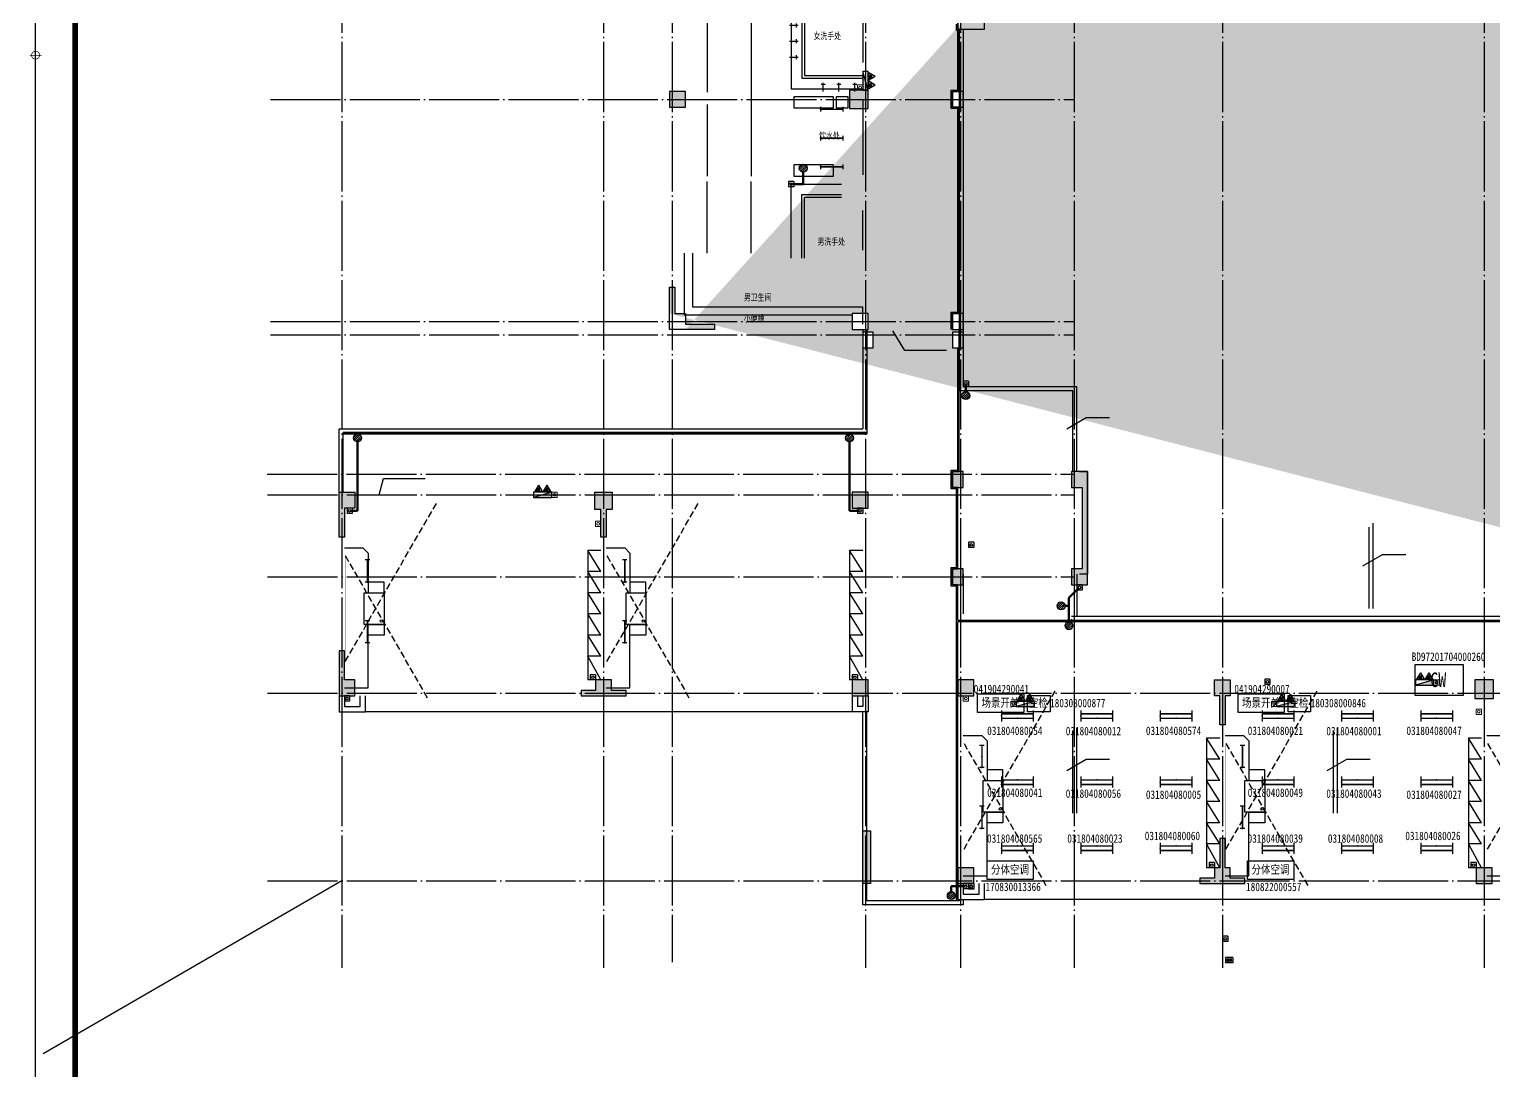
# Model space of a CAD drawing. Header units: millimetres. Extents: x 129492 to 2683129, y 513162 to 1188265.
# Drawn here: x 303272 to 358645, y 538083 to 577455 of the extents above; entities that cross this region are included whole.
import ezdxf

# ---------------------------------------------------------------- set-up
doc = ezdxf.new("R2010")
doc.units = ezdxf.units.MM
doc.header["$LTSCALE"] = 1000
for name, pattern in [('3#_t8$0$$0$CCDID0GLB00001', [30, 26.5, -1.5, 0.5, -1.5]), ('3#_t8$0$CONTINOUS', [0]), ('3#_t8$0$DASH', [0.35, 0.25, -0.1]), ('GRID$1$CCDID0GLB00001', [30, 26.5, -1.5, 0.5, -1.5])]:
    doc.linetypes.add(name, pattern=pattern)
for name, color, linetype in [('3#_t8$0$$0$A-ROOM-NAME', 252, 'Continuous'), ('3#_t8$0$$0$G-GRID', 1, '3#_t8$0$$0$CCDID0GLB00001'), ('3#_t8$0$A-DOOR', 252, 'Continuous'), ('3#_t8$0$A-ELEV-HEVY', 2, 'Continuous'), ('3#_t8$0$A-FURN', 9, 'Continuous'), ('3#_t8$0$A-HRAL', 104, 'Continuous'), ('3#_t8$0$A-MOAT', 252, 'Continuous'), ('3#_t8$0$A-OVER', 23, 'Continuous'), ('3#_t8$0$A-WALL', 4, 'Continuous'), ('3#_t8$0$G-0-XREF', 252, 'Continuous'), ('3#_t8$0$G-ANNO-NOTE', 252, 'Continuous'), ('3#_t8$0$G-ANNO-TEXT', 33, 'Continuous'), ('3#_t8$0$P-COND-SILO', 252, '3#_t8$0$CONTINOUS'), ('3#_t8$0$P-DRAI-MISC', 252, 'Continuous'), ('3#_t8$0$P-WAST-PIPE', 252, '3#_t8$0$CCDI_L_P_F'), ('3#_t8$0$家具', 9, 'Continuous'), ('3#楼柱网$0$G-0-XREF', 2, 'Continuous'), ('3#楼柱网$1$COLS', 6, 'Continuous'), ('3#楼柱网$1$COLS-HATH', 8, 'Continuous'), ('E-EQPM-LIGT', 150, 'Continuous'), ('E-WIRE', 32, 'Continuous'), ('EQUIP-照明', 3, 'Continuous'), ('G-0-XREF', 2, 'Continuous'), ('GRID$1$G-GRID', 252, 'GRID$1$CCDID0GLB00001'), ('卫生间$0$A-DOOR', 2, 'Continuous'), ('卫生间$0$A-FIXT', 252, 'Continuous'), ('卫生间$0$SPACE', 7, 'Continuous'), ('图框A1+0.00$0$G-BORD', 3, 'Continuous')]:
    doc.layers.add(name, color=color, linetype=linetype)
for name, color, linetype, lineweight in [('3#_t8$0$3#消火栓$0$P-HUDR-MISC', 252, 'Continuous', 25), ('3#_t8$0$3#消火栓$0$P-HUDR-SILO', 252, 'Continuous', 20), ('3#_t8$0$P-WAST', 252, '3#_t8$0$废水', 50)]:
    doc.layers.add(name, color=color, linetype=linetype, lineweight=lineweight)
doc.layers.get('0').off()
doc.layers.get('3#_t8$0$G-0-XREF').off()
doc.layers.get('E-WIRE').off()
doc.styles.add('3#_t8$0$$0$CCDI_T_G02', font='simplex.shx', dxfattribs={"width": 0.8, "bigfont": 'zjdz.shx'})
doc.styles.add('3#_t8$0$CCDI_T_G01', font='arial.ttf')
doc.styles.add('3#_t8$0$Standard', font='gbenor.shx', dxfattribs={"bigfont": 'gbcbig.shx'})
doc.styles.add('GW', font='', dxfattribs={"width": 0.8, "height": 550})
doc.styles.add('空检', font='', dxfattribs={"width": 0.8, "height": 320})
doc.styles.get('GW').set_extended_font_data('SimSun')
doc.styles.get('空检').set_extended_font_data('SimSun')
doc.linetypes.add('3#_t8$0$CCDI_L_P_F', pattern='A,50,["F",3#_t8$0$CCDI_T_G01,S=2,R=0,X=1.1,Y=-1],-4', length=54)
doc.linetypes.add('3#_t8$0$废水', pattern='A,50,["F",3#_t8$0$Standard,S=2,R=0,X=1.2,Y=-1],-4', length=54)

# ---------------------------------------------------------------- blocks, each defined once
blk = doc.blocks.new('图框A1+0.00$0$MidPoitent')
at = {"const_width": 0.18}
for points in [[(-1.5, 0), (1.5, 0)], [(0, -1.5), (0, 1.5)]]:
    blk.add_lwpolyline(points, dxfattribs=at)
blk.add_lwpolyline([(0, -1, 1), (0, 1, 1), (0, -1, 1)], format="xyb", dxfattribs=at)
blk = doc.blocks.new('图框A1+0.00')
at = {"layer": '图框A1+0.00$0$G-BORD'}
blk.add_lwpolyline([(0, 594), (841, 594), (841, 0), (0, 0)], close=True, dxfattribs=at)
at = {"layer": '图框A1+0.00$0$G-BORD', "const_width": 1.4}
blk.add_lwpolyline([(33, 584), (831, 584), (831, 10), (33, 10)], close=True, dxfattribs=at)
at = {"layer": '图框A1+0.00$0$G-BORD'}
blk.add_blockref('图框A1+0.00$0$MidPoitent', (420.5, 0), dxfattribs=at)
blk = doc.blocks.new('$EQUIP$00001159')
for p, q in [((-1.2, 0.25), (-1.2, -0.25)), ((-1.2, 0), (1.2, 0)), ((1.2, 0.25), (1.2, -0.25))]:
    blk.add_line(p, q)
at = {"const_width": 0.14}
blk.add_lwpolyline([(-1.2, 0), (1.2, 0)], dxfattribs=at)
at = {"layer": 'EQUIP-照明'}
for p in [(-1.2, 0), (0, 0), (1.2, 0)]:
    blk.add_point(p, dxfattribs=at)
at = {"layer": 'EQUIP-照明', "flags": 9}
blk.add_attdef('A', (0, 0), '', height=0.00002, dxfattribs=at)
blk = doc.blocks.new('3#_t8$0$232Y24Y')
at = {"layer": '3#_t8$0$A-FURN'}
for p, q in [((-2060, 80), (-1560, -820)), ((-2060, 80), (-1560, 80)), ((-1560, -4820), (-1560, 80)), ((-2060, -820), (-1560, -820)), ((-2060, -820), (-1560, -1620)), ((-2060, -1620), (-1560, -1620)), ((-2060, -1620), (-1560, -2420)), ((-2060, -2420), (-1560, -3220)), ((-2060, -2420), (-1560, -2420)), ((-2060, -3220), (-1560, -3220)), ((-2060, -3220), (-1560, -4020)), ((-2060, -4020), (-1560, -4020)), ((-2060, -4020), (-1560, -4820)), ((-2060, -4820), (-1560, -4820))]:
    blk.add_line(p, q, dxfattribs=at)
at = {"layer": '3#_t8$0$家具', "linetype": '3#_t8$0$DASH'}
for p, q in [((7610, -4620), (4463, 830)), ((7610, -620), (4117, -6670))]:
    blk.add_line(p, q, dxfattribs=at)
at = {"layer": '3#_t8$0$家具'}
for points in [[(7640, 380), (6940, 380), (6740, 380), (6740, -2020)], [(7640, -4920), (6940, -4920), (6740, -4720), (6740, -3220)]]:
    blk.add_lwpolyline(points, dxfattribs=at)
at = {"layer": '3#_t8$0$家具', "const_width": 10}
blk.add_lwpolyline([(7610, -620), (7610, -4620)], dxfattribs=at)
at = {"layer": '3#_t8$0$家具'}
for points in [[(6140, -1620), (6740, -1620), (6740, -2020), (6140, -2020)], [(6140, -3220), (6140, -2020), (6890, -2020), (6890, -3220)], [(6140, -3620), (6740, -3620), (6740, -3220), (6140, -3220)]]:
    blk.add_lwpolyline(points, close=True, dxfattribs=at)
blk.add_circle((6236, -2146), 46.6, dxfattribs=at)
blk = doc.blocks.new('卫生间$0$$lvtry$00000000')
for p, q in [((0, 0), (0, -329.6)), ((75.7, -264.7), (-73.5, -264.7))]:
    blk.add_line(p, q)
blk.add_circle((0, -264.7), 16.2)
blk = doc.blocks.new('卫生间')
blk.add_line((4817, 2480), (5417, 2480))
at = {"layer": '卫生间$0$A-DOOR'}
for p, q in [((42717, 44830), (44667, 44830)), ((44667, 44830), (45917, 44830))]:
    blk.add_line(p, q, dxfattribs=at)
at = {"layer": '卫生间$0$A-FIXT'}
for p, q in [((43005, 53030), (43005, 49405)), ((45630, 51205), (45630, 53030)), ((892, 13668), (7217, 13668)), ((1730, 12380), (1730, 8755)), ((3405, 11893), (3405, 5580)), ((4917, 12180), (4917, 8880)), ((5317, 12180), (5317, 9280)), ((5417, 12180), (5417, 9380)), ((7617, 11380), (7617, 9880)), ((4917, 8880, 0), (7617, 8880, 0)), ((5317, 9280, 0), (7617, 9280, 0)), ((5417, 9380, 0), (7617, 9380, 0)), ((7617, 8480), (7617, 5630)), ((1730, 8293), (1730, 5580)), ((1730, 2668), (1730, 5380)), ((3405, 2668), (3405, 5380)), ((4917, 2480), (4917, 5280)), ((4917, 5280), (6817, 5280)), ((5317, 2480), (5317, 4880)), ((5317, 4880), (6817, 4880)), ((5417, 2480), (5417, 4780)), ((5417, 4780), (6817, 4780)), ((7617, 2780), (7617, 4280)), ((877, 340), (877, 2668))]:
    blk.add_line(p, q, dxfattribs=at)
for points in [[(44217, 46730), (44217, 48830), (43617, 48830), (43617, 46730)], [(44417, 46730), (44417, 48830), (45017, 48830), (45017, 46730)]]:
    blk.add_lwpolyline(points, close=True, dxfattribs=at)
for points in [[(1177, 2668), (1177, 640), (7612, 640), (7612, -20)], [(877, 340), (7217, 340), (7217, -20)]]:
    blk.add_lwpolyline(points, dxfattribs=at)
at = {"layer": '卫生间$0$SPACE', "ltscale": 5}
for points in [[(5017, 8160), (6517, 8160), (6517, 8580), (5017, 8580)], [(6617, 8160), (7067, 8160), (7067, 8580), (6617, 8580)], [(5017, 5580), (6517, 5580), (6517, 6000), (5017, 6000)]]:
    blk.add_lwpolyline(points, close=True, dxfattribs=at)
at = {"layer": '卫生间$0$A-FIXT', "xscale": -1}
for p, rotation in [((4847, 11880, 0), 90.00000027649769), ((4847, 11280, 0), 90.00000027649769), ((4847, 10680, 0), 90.00000027649769), ((4847, 10080, 0), 90.00000027649769), ((6117, 8780), 180), ((6717, 8780), 180), ((7317, 8780), 180)]:
    blk.add_blockref('卫生间$0$$lvtry$00000000', p, dxfattribs=dict(at, rotation=rotation))
blk = doc.blocks.new('GRID')
at = {"layer": 'GRID$1$G-GRID', "ltscale": 0.1}
for p, q in [((0, 76720), (0, -3284)), ((9900, 76720), (9900, -3284)), ((19800, 76720), (19800, -3284)), ((23400, 76720), (23400, -3284)), ((27700, 76720), (27700, -3284)), ((33300, 76720), (33300, -3284)), ((43200, 76720), (43200, -3284)), ((-2824, 15380), (27686, 15380)), ((-2810, 14600), (27700, 14600)), ((-2810, 11500), (27700, 11500)), ((-2810, 7100), (66783, 7100)), ((-2810, 0), (66783, 0))]:
    blk.add_line(p, q, dxfattribs=at)
for points in [[(12500, 76720), (12500, -3068)], [(-2693, 29550), (27700, 29550)], [(-2693, 21150), (27700, 21150)], [(-2693, 20650), (27700, 20650)]]:
    blk.add_lwpolyline(points, dxfattribs=at)
blk = doc.blocks.new('3#楼柱网')
at = {"layer": '3#楼柱网$1$COLS-HATH'}
h = blk.add_hatch(color=256, dxfattribs=at)
h.paths.add_polyline_path([(-28327982, 42527826), (-28328207, 42527826), (-28328207, 42528476), (-28327557, 42528476), (-28327557, 42527826), (-28327782, 42527826), (-28327782, 42526776), (-28327982, 42526776)])
h.paths.add_polyline_path([(-28294907, 42579476), (-28294157, 42579476), (-28294157, 42580226), (-28294907, 42580226)], flags=16)
h.paths.add_polyline_path([(-28314482, 42588076), (-28313282, 42588076), (-28313282, 42587876), (-28313882, 42587876), (-28313882, 42587476), (-28314282, 42587476), (-28314282, 42586826), (-28314482, 42586826)], flags=17)
h.paths.add_polyline_path([(-28275082, 42556376), (-28274682, 42556376), (-28274682, 42556776), (-28275082, 42556776)], flags=17)
h.paths.add_polyline_path([(-28275082, 42523476), (-28274682, 42523476), (-28274682, 42523876), (-28275082, 42523876)], flags=17)
h.paths.add_polyline_path([(-28314682, 42543026), (-28314282, 42543026), (-28314282, 42543626), (-28314682, 42543626)], flags=17)
h.paths.add_polyline_path([(-28318582, 42542976), (-28317882, 42542976), (-28317882, 42543676), (-28318582, 42543676)], flags=17)
h.paths.add_polyline_path([(-28325382, 42543026), (-28324782, 42543026), (-28324782, 42543626), (-28325382, 42543626)], flags=17)
h.paths.add_polyline_path([(-28325382, 42534626), (-28325382, 42536226), (-28325182, 42536226), (-28325182, 42535226), (-28324782, 42535226), (-28324782, 42534826), (-28323682, 42534826), (-28323682, 42534626)], flags=17)
h.paths.add_polyline_path([(-28318082, 42533926), (-28317682, 42533926), (-28317682, 42534526), (-28318082, 42534526)], flags=17)
h.paths.add_polyline_path([(-28314682, 42533926), (-28314282, 42533926), (-28314282, 42534526), (-28314682, 42534526)], flags=17)
h.paths.add_polyline_path([(-28314682, 42534626), (-28314282, 42534626), (-28314282, 42535226), (-28314682, 42535226)], flags=17)
h.paths.add_polyline_path([(-28318482, 42534626), (-28317882, 42534626), (-28317882, 42535226), (-28318482, 42535226)], flags=17)
h.paths.add_polyline_path([(-28328732, 42520776), (-28327032, 42520776), (-28327032, 42520976), (-28327582, 42520976), (-28327582, 42521376), (-28327782, 42521376), (-28327982, 42521376), (-28327982, 42521376), (-28328182, 42521376), (-28328182, 42520976), (-28328732, 42520976)])
h.paths.add_polyline_path([(-28314682, 42524976), (-28314282, 42524976), (-28314282, 42525576), (-28314682, 42525576)], flags=17)
h.paths.add_polyline_path([(-28285532, 42513676), (-28283832, 42513676), (-28283832, 42513876), (-28284382, 42513876), (-28284382, 42514276), (-28284582, 42514276), (-28284582, 42515376), (-28284782, 42515376), (-28284782, 42514276), (-28284982, 42514276), (-28284982, 42513876), (-28285532, 42513876)], flags=17)
h.paths.add_polyline_path([(-28305332, 42513676), (-28303632, 42513676), (-28303632, 42513876), (-28304182, 42513876), (-28304182, 42514276), (-28304382, 42514276), (-28304382, 42515376), (-28304582, 42515376), (-28304582, 42514276), (-28304782, 42514276), (-28304782, 42513876), (-28305332, 42513876)], flags=17)
h.paths.add_polyline_path([(-28309782, 42528656), (-28309782, 42525576), (-28310182, 42525576), (-28310182, 42524976), (-28309582, 42524976), (-28309582, 42529256), (-28310182, 42529256), (-28310182, 42528656)], flags=17)
h.paths.add_polyline_path([(-28281262, 42528576), (-28281262, 42528576), (-28281262, 42528576), (-28281262, 42527976), (-28280662, 42527976), (-28280662, 42528376), (-28277182, 42528376), (-28277182, 42527976), (-28276582, 42527976), (-28276582, 42528576)], flags=17)
h.paths.add_polyline_path([(-28314682, 42528656), (-28314282, 42528656), (-28314282, 42529256), (-28314682, 42529256)], flags=17)
h.paths.add_polyline_path([(-28318482, 42527876), (-28317882, 42527876), (-28317882, 42528476), (-28318482, 42528476)], flags=17)
h.paths.add_polyline_path([(-28274682, 42521376), (-28275282, 42521376), (-28275282, 42520776), (-28274882, 42520776), (-28274882, 42519676), (-28274682, 42519676), (-28274682, 42520776)], flags=17)
h.paths.add_polyline_path([(-28337882, 42528476), (-28337282, 42528476), (-28337282, 42527876), (-28337682, 42527876), (-28337682, 42526776), (-28337882, 42526776), (-28337882, 42527876)])
h.paths.add_polyline_path([(-28337882, 42520776), (-28337282, 42520776), (-28337282, 42521376), (-28337682, 42521376), (-28337682, 42522476), (-28337882, 42522476), (-28337882, 42521376)])
h.paths.add_polyline_path([(-28318082, 42513676), (-28318082, 42515676), (-28317782, 42515676), (-28317782, 42513676)])
h.paths.add_polyline_path([(-28304782, 42521376), (-28304182, 42521376), (-28304182, 42520776), (-28304382, 42520776), (-28304382, 42519676), (-28304582, 42519676), (-28304582, 42520776), (-28304782, 42520776)], flags=17)
h.paths.add_polyline_path([(-28284982, 42521376), (-28284382, 42521376), (-28284382, 42520776), (-28284582, 42520776), (-28284582, 42519676), (-28284782, 42519676), (-28284782, 42520776), (-28284982, 42520776)], flags=17)
h.paths.add_polyline_path([(-28294932, 42520676), (-28294232, 42520676), (-28294232, 42521376), (-28294932, 42521376)], flags=17)
h.paths.add_polyline_path([(-28314482, 42520776), (-28313882, 42520776), (-28313882, 42521376), (-28314482, 42521376)], flags=17)
h.paths.add_polyline_path([(-28318482, 42520776), (-28317882, 42520776), (-28317882, 42521376), (-28318482, 42521376)], flags=17)
h.paths.add_polyline_path([(-28294882, 42513676), (-28294282, 42513676), (-28294282, 42514276), (-28294882, 42514276)], flags=17)
h.paths.add_polyline_path([(-28314482, 42513676), (-28313882, 42513676), (-28313882, 42514276), (-28314482, 42514276)])
h.paths.add_polyline_path([(-28328732, 42563776), (-28327032, 42563776), (-28327032, 42563576), (-28327582, 42563576), (-28327582, 42563176), (-28327782, 42563176), (-28327982, 42563176), (-28327982, 42563176), (-28328182, 42563176), (-28328182, 42563576), (-28328732, 42563576)])
h.paths.add_polyline_path([(-28278482, 42579476), (-28277982, 42579476), (-28277982, 42579976), (-28278482, 42579976), (-28278482, 42579676), (-28279682, 42579676), (-28279682, 42579476)], flags=17)
h.paths.add_polyline_path([(-28325382, 42549926), (-28325382, 42548326), (-28325182, 42548326), (-28325182, 42549326), (-28324782, 42549326), (-28324782, 42549726), (-28323682, 42549726), (-28323682, 42549926)], flags=17)
h.paths.add_polyline_path([(-28285532, 42546576), (-28283832, 42546576), (-28283832, 42546776), (-28284382, 42546776), (-28284382, 42547176), (-28284582, 42547176), (-28284582, 42548276), (-28284782, 42548276), (-28284782, 42547176), (-28284982, 42547176), (-28284982, 42546776), (-28285532, 42546776)], flags=17)
h.paths.add_polyline_path([(-28309782, 42561476), (-28309782, 42558796), (-28310182, 42558796), (-28310182, 42558196), (-28309582, 42558196), (-28309582, 42562076), (-28310182, 42562076), (-28310182, 42561476)], flags=17)
h.paths.add_polyline_path([(-28281262, 42561476), (-28281262, 42561476), (-28281262, 42561476), (-28281262, 42560876), (-28280662, 42560876), (-28280662, 42561276), (-28277182, 42561276), (-28277182, 42560876), (-28276582, 42560876), (-28276582, 42561476)], flags=17)
h.paths.add_polyline_path([(-28318082, 42563876), (-28317682, 42563876), (-28317682, 42564476), (-28318082, 42564476)], flags=17)
h.paths.add_polyline_path([(-28314682, 42563876), (-28314282, 42563876), (-28314282, 42564476), (-28314682, 42564476)], flags=17)
h.paths.add_polyline_path([(-28322370, 42584799), (-28322052, 42585042), (-28321688, 42584565), (-28322005, 42584322)], flags=17)
h.paths.add_polyline_path([(-28274682, 42554276), (-28275282, 42554276), (-28275282, 42553676), (-28274882, 42553676), (-28274882, 42552576), (-28274682, 42552576), (-28274682, 42553676)], flags=17)
h.paths.add_polyline_path([(-28304782, 42554276), (-28304182, 42554276), (-28304182, 42553676), (-28304382, 42553676), (-28304382, 42552576), (-28304582, 42552576), (-28304582, 42553676), (-28304782, 42553676)], flags=17)
h.paths.add_polyline_path([(-28284982, 42554276), (-28284382, 42554276), (-28284382, 42553676), (-28284582, 42553676), (-28284582, 42552576), (-28284782, 42552576), (-28284782, 42553676), (-28284982, 42553676)], flags=17)
h.paths.add_polyline_path([(-28294932, 42553576), (-28294232, 42553576), (-28294232, 42554276), (-28294932, 42554276)], flags=17)
h.paths.add_polyline_path([(-28314482, 42553676), (-28313882, 42553676), (-28313882, 42554276), (-28314482, 42554276)], flags=17)
h.paths.add_polyline_path([(-28337882, 42556076), (-28337282, 42556076), (-28337282, 42556676), (-28337682, 42556676), (-28337682, 42557776), (-28337882, 42557776), (-28337882, 42556676)])
h.paths.add_polyline_path([(-28327982, 42556726), (-28328207, 42556726), (-28328207, 42556076), (-28327557, 42556076), (-28327557, 42556726), (-28327782, 42556726), (-28327782, 42557776), (-28327982, 42557776)])
h.paths.add_polyline_path([(-28318482, 42556076), (-28317882, 42556076), (-28317882, 42556676), (-28318482, 42556676)], flags=17)
h.paths.add_polyline_path([(-28318482, 42549326), (-28317882, 42549326), (-28317882, 42549926), (-28318482, 42549926)], flags=17)
h.paths.add_polyline_path([(-28274682, 42546576), (-28275282, 42546576), (-28275282, 42547176), (-28274882, 42547176), (-28274882, 42548276), (-28274682, 42548276), (-28274682, 42547176)], flags=17)
h.paths.add_polyline_path([(-28305332, 42546576), (-28303632, 42546576), (-28303632, 42546776), (-28304182, 42546776), (-28304182, 42547176), (-28304382, 42547176), (-28304382, 42548276), (-28304582, 42548276), (-28304582, 42547176), (-28304782, 42547176), (-28304782, 42546776), (-28305332, 42546776)], flags=16)
h.paths.add_polyline_path([(-28294882, 42546576), (-28294282, 42546576), (-28294282, 42547176), (-28294882, 42547176)], flags=17)
h.paths.add_polyline_path([(-28314482, 42546576), (-28313882, 42546576), (-28313882, 42547176), (-28314482, 42547176)], flags=17)
h.paths.add_polyline_path([(-28314682, 42571326), (-28314282, 42571326), (-28314282, 42571926), (-28314682, 42571926)], flags=17)
h.paths.add_polyline_path([(-28314682, 42561476), (-28314282, 42561476), (-28314282, 42562076), (-28314682, 42562076)], flags=17)
h.paths.add_polyline_path([(-28304782, 42579476), (-28304182, 42579476), (-28304182, 42580076), (-28304382, 42580076), (-28304382, 42581176), (-28304582, 42581176), (-28304582, 42580076), (-28304782, 42580076)], flags=17)
h.paths.add_polyline_path([(-28284382, 42579676), (-28284382, 42580076), (-28284582, 42580076), (-28284582, 42581176), (-28284782, 42581176), (-28284782, 42580076), (-28284982, 42580076), (-28284982, 42579476), (-28283982, 42579476), (-28283982, 42579676)], flags=17)
h.paths.add_polyline_path([(-28314482, 42579476), (-28313882, 42579476), (-28313882, 42580076), (-28314482, 42580076)], flags=17)
h.paths.add_polyline_path([(-28318082, 42571326), (-28317682, 42571326), (-28317682, 42571926), (-28318082, 42571926)], flags=17)
h.paths.add_polyline_path([(-28337882, 42563776), (-28337282, 42563776), (-28337282, 42563176), (-28337682, 42563176), (-28337682, 42562076), (-28337882, 42562076), (-28337882, 42563176)])
h.paths.add_polyline_path([(-28318482, 42563176), (-28317882, 42563176), (-28317882, 42563776), (-28318482, 42563776)], flags=17)
h.paths.add_polyline_path([(-28304782, 42588076), (-28304182, 42588076), (-28304182, 42587476), (-28304382, 42587476), (-28304382, 42586376), (-28304582, 42586376), (-28304582, 42587476), (-28304782, 42587476)], flags=17)
h.paths.add_polyline_path([(-28284982, 42588076), (-28284382, 42588076), (-28284382, 42587476), (-28284582, 42587476), (-28284582, 42586376), (-28284782, 42586376), (-28284782, 42587476), (-28284982, 42587476)], flags=17)
h.paths.add_polyline_path([(-28294882, 42587476), (-28294282, 42587476), (-28294282, 42588076), (-28294882, 42588076)], flags=17)
h.paths.add_polyline_path([(-28274882, 42579976), (-28274882, 42581176), (-28274682, 42581176), (-28274682, 42579476), (-28275182, 42579476), (-28275182, 42579976)], flags=17)
edge = h.paths.add_edge_path(flags=17)
edge.add_line((-28281262, 42523676), (-28276582, 42523676))
edge.add_line((-28276582, 42523676), (-28276582, 42523876))
edge.add_line((-28276582, 42523876), (-28276982, 42523876))
edge.add_line((-28276982, 42523876), (-28280862, 42523876))
edge.add_line((-28280862, 42523876), (-28281262, 42523876))
edge.add_line((-28281262, 42523876), (-28281262, 42523676))
edge.add_line((-28281262, 42523676), (-28280862, 42523676))
h.paths.add_polyline_path([(-28281262, 42556776), (-28280862, 42556776), (-28276982, 42556776), (-28276582, 42556776), (-28276582, 42556576), (-28281262, 42556576)], flags=17)
h.paths.add_polyline_path([(-28278182, 42586776), (-28278382, 42586776), (-28278382, 42586376), (-28277982, 42586376), (-28277982, 42587676), (-28277982, 42588076), (-28278382, 42588076), (-28278382, 42587676), (-28278182, 42587676)], flags=17)
edge = h.paths.add_edge_path(flags=17)
edge.add_line((-28274682, 42586776), (-28274682, 42585076))
edge.add_line((-28274682, 42585076), (-28274882, 42585076))
edge.add_line((-28274882, 42585076), (-28274882, 42586376))
edge.add_line((-28274882, 42586376), (-28275082, 42586376))
edge.add_line((-28275082, 42586376), (-28275082, 42586776))
edge.add_line((-28275082, 42586776), (-28274682, 42586776))
edge.add_line((-28274682, 42586776), (-28274682, 42586376))
edge = h.paths.add_edge_path(flags=17)
edge.add_line((-28318082, 42580076), (-28318082, 42579476))
edge.add_line((-28318082, 42579476), (-28317682, 42579476))
edge.add_line((-28317682, 42579476), (-28317682, 42580076))
edge.add_line((-28317682, 42580076), (-28317882, 42580076))
edge.add_line((-28317882, 42580076), (-28317882, 42581176))
edge.add_line((-28317882, 42581176), (-28318082, 42581176))
edge.add_line((-28318082, 42581176), (-28318082, 42579476))
h.paths.add_polyline_path([(-28318082, 42579476), (-28317682, 42579476), (-28317682, 42580076), (-28317882, 42580076), (-28317882, 42581176), (-28318082, 42581176)], flags=16)
edge = h.paths.add_edge_path()
edge.add_line((-28324782, 42534626), (-28324782, 42534626))
edge.add_line((-28324782, 42534626), (-28325382, 42534626))
edge.add_line((-28325382, 42534626), (-28325382, 42535226))
edge.add_line((-28281262, 42523876), (-28281262, 42523676))
edge.add_line((-28274782, 42513676), (-28275682, 42513676))
edge.add_line((-28275682, 42513676), (-28275682, 42513876))
edge.add_line((-28275682, 42513876), (-28275282, 42513876))
edge.add_line((-28275282, 42513876), (-28275282, 42514276))
edge.add_line((-28275282, 42514276), (-28274882, 42514276))
edge.add_line((-28274882, 42514276), (-28274882, 42515376))
edge.add_line((-28274882, 42515376), (-28274682, 42515376))
edge.add_line((-28274682, 42515376), (-28274682, 42514276))
edge.add_line((-28274682, 42514276), (-28274682, 42513676))
edge.add_line((-28274682, 42513676), (-28275282, 42513676))
edge.add_line((-28318082, 42588076), (-28317718, 42587599))
edge.add_line((-28317718, 42587599), (-28318036, 42587356))
edge.add_line((-28318036, 42587356), (-28318400, 42587833))
edge.add_line((-28318400, 42587833), (-28318082, 42588076))
edge.add_line((-28304782, 42546576), (-28304182, 42546576))
edge.add_line((-28284982, 42579476), (-28284382, 42579476))
at = {"layer": '3#楼柱网$1$COLS'}
for points in [[(-28325382, 42543026), (-28324782, 42543026), (-28324782, 42543626), (-28325382, 42543626)], [(-28318582, 42542976), (-28317882, 42542976), (-28317882, 42543676), (-28318582, 42543676)], [(-28314682, 42543026), (-28314282, 42543026), (-28314282, 42543626), (-28314682, 42543626)], [(-28318482, 42534626), (-28317882, 42534626), (-28317882, 42535226), (-28318482, 42535226)], [(-28314682, 42534626), (-28314282, 42534626), (-28314282, 42535226), (-28314682, 42535226)], [(-28318082, 42533926), (-28317682, 42533926), (-28317682, 42534526), (-28318082, 42534526)], [(-28314682, 42533926), (-28314282, 42533926), (-28314282, 42534526), (-28314682, 42534526)], [(-28314682, 42528656), (-28314282, 42528656), (-28314282, 42529256), (-28314682, 42529256)], [(-28318482, 42527876), (-28317882, 42527876), (-28317882, 42528476), (-28318482, 42528476)], [(-28314682, 42524976), (-28314282, 42524976), (-28314282, 42525576), (-28314682, 42525576)], [(-28318482, 42520776), (-28317882, 42520776), (-28317882, 42521376), (-28318482, 42521376)], [(-28314482, 42520776), (-28313882, 42520776), (-28313882, 42521376), (-28314482, 42521376)], [(-28294932, 42520676), (-28294232, 42520676), (-28294232, 42521376), (-28294932, 42521376)], [(-28314482, 42513676), (-28313882, 42513676), (-28313882, 42514276), (-28314482, 42514276)], [(-28294882, 42513676), (-28294282, 42513676), (-28294282, 42514276), (-28294882, 42514276)]]:
    blk.add_lwpolyline(points, close=True, dxfattribs=at)
for points in [[(-28325382, 42534626), (-28325382, 42536226), (-28325182, 42536226), (-28325182, 42535226), (-28324782, 42535226), (-28324782, 42534826), (-28323682, 42534826), (-28323682, 42534626), (-28325382, 42534626)], [(-28324782, 42534626), (-28324782, 42534626), (-28325382, 42534626), (-28325382, 42535226)], [(-28309782, 42528656), (-28309782, 42525576), (-28310182, 42525576), (-28310182, 42524976), (-28309582, 42524976), (-28309582, 42529256), (-28309582, 42529256), (-28310182, 42529256), (-28310182, 42528656), (-28309782, 42528656)], [(-28337882, 42528476), (-28337282, 42528476), (-28337282, 42527876), (-28337682, 42527876), (-28337682, 42526776), (-28337882, 42526776), (-28337882, 42527876), (-28337882, 42527876), (-28337882, 42528476)], [(-28327982, 42527826), (-28328207, 42527826), (-28328207, 42528476), (-28327557, 42528476), (-28327557, 42527826), (-28327782, 42527826), (-28327782, 42526776), (-28327982, 42526776), (-28327982, 42527826)], [(-28337882, 42520776), (-28337282, 42520776), (-28337282, 42521376), (-28337682, 42521376), (-28337682, 42522476), (-28337882, 42522476), (-28337882, 42521376), (-28337882, 42521376), (-28337882, 42520776)], [(-28328732, 42520776), (-28327032, 42520776), (-28327032, 42520976), (-28327582, 42520976), (-28327582, 42521376), (-28327782, 42521376), (-28327782, 42521376), (-28327982, 42521376), (-28327982, 42521376), (-28328182, 42521376), (-28328182, 42520976), (-28328732, 42520976), (-28328732, 42520776)], [(-28304782, 42521376), (-28304182, 42521376), (-28304182, 42520776), (-28304382, 42520776), (-28304382, 42519676), (-28304582, 42519676), (-28304582, 42520776), (-28304782, 42520776), (-28304782, 42521376)], [(-28318082, 42513676), (-28318082, 42515676), (-28317782, 42515676), (-28317782, 42513676), (-28318082, 42513676)], [(-28305332, 42513676), (-28303632, 42513676), (-28303632, 42513876), (-28304182, 42513876), (-28304182, 42514276), (-28304382, 42514276), (-28304382, 42515376), (-28304582, 42515376), (-28304582, 42514276), (-28304782, 42514276), (-28304782, 42513876), (-28305332, 42513876), (-28305332, 42513676)]]:
    blk.add_lwpolyline(points, dxfattribs=at)
at = {"layer": '3#楼柱网$0$G-0-XREF'}
blk.add_blockref('GRID', (-28337782, 42513776), dxfattribs=at)
blk = doc.blocks.new('3#_t8$0$gfdgdgre')
at = {"layer": '3#_t8$0$A-MOAT', "ltscale": 5}
for p, q in [((-62950, 7150), (-43150, 7150)), ((-62950, 7100), (-43150, 7100)), ((-43150, 7150), (-43150, 7100)), ((-300, 50), (-39700, 50)), ((-35550, 0), (-39700, 0)), ((-19700, 0), (-35550, 0)), ((-300, 0), (-19800, 0))]:
    blk.add_line(p, q, dxfattribs=at)
for points in [[(-39900, 11050), (-39900, 11650), (-39650, 11650), (-39650, 19450), (-39900, 19450), (-39900, 20050), (-39650, 20050), (-39650, 22400), (-39700, 22400), (-39700, 32900), (-35200, 32900)], [(-39950, 11050), (-39950, 11700), (-39700, 11700), (-39700, 19400), (-39950, 19400), (-39950, 20100), (-39700, 20100), (-39700, 22350), (-39750, 22350), (-39750, 22600)], [(-39700, 50), (-39700, 1400), (-39900, 1400), (-39900, 2000), (-39700, 2000), (-39700, 5080), (-39900, 5080), (-39900, 5680), (-39650, 5680), (-39650, 10950)], [(-39750, -10550), (-39750, 1350), (-39950, 1350), (-39950, 2050), (-39750, 2050), (-39750, 5030), (-39950, 5030), (-39950, 5730), (-39700, 5730), (-39700, 10350)], [(-39700, -10500), (-39700, 0)]]:
    blk.add_lwpolyline(points, dxfattribs=at)
blk = doc.blocks.new('3#_t8$0$3#消火栓$0$A$C7A4A6D2E')
at = {"ltscale": 0.1}
for p, q in [((200, 200), (0, 200)), ((0, 200), (0, 0)), ((200, 0), (0, 0)), ((200, 200), (200, 0))]:
    blk.add_line(p, q, dxfattribs=at)
blk.add_circle((100, 100), 50, dxfattribs=at)
blk = doc.blocks.new('3#_t8$0$3#消火栓$0$A$C5D304408')
at = {"layer": '3#_t8$0$3#消火栓$0$P-HUDR-MISC'}
blk.add_hatch(color=256, dxfattribs=at).paths.add_polyline_path([(25350, 24880), (25350, 25080), (25350, 25080), (24650, 24880)])
h = blk.add_hatch(dxfattribs=at)
h.set_pattern_fill('JIS_WOOD', color=256, scale=20, angle=90, style=0)
h.set_pattern_definition([(135, (24339.631, 24727.014), (10, 10), [])])
h.paths.add_polyline_path([(24881, 25139), (24881, 25230), (24790, 25230), (24790, 25139)])
h = blk.add_hatch(dxfattribs=at)
h.set_pattern_fill('JIS_WOOD', color=256, scale=20, angle=90, style=0)
h.set_pattern_definition([(135, (24660.631, 24727.014), (10, 10), [])])
h.paths.add_polyline_path([(25202, 25139), (25202, 25230), (25111, 25230), (25111, 25139)])
for p, q in [((25350, 25080), (24650, 24880)), ((24835, 25349), (24696, 25108)), ((24974, 25108), (24696, 25108)), ((24790, 25139), (24790, 25230)), ((24881, 25230), (24790, 25230)), ((24881, 25139), (24790, 25139)), ((24835, 25349), (24974, 25108)), ((24881, 25139), (24881, 25230)), ((25156, 25349), (25017, 25108)), ((25295, 25108), (25017, 25108)), ((25111, 25139), (25111, 25230)), ((25202, 25230), (25111, 25230)), ((25202, 25139), (25111, 25139)), ((25156, 25349), (25295, 25108)), ((25202, 25139), (25202, 25230))]:
    blk.add_line(p, q, dxfattribs=at)
blk.add_lwpolyline([(25350, 25080), (24650, 25080), (24650, 24880), (25350, 24880)], close=True, dxfattribs=at)
blk = doc.blocks.new('3#_t8$0$A$C01BF6661')
at = {"layer": '3#_t8$0$P-DRAI-MISC', "ltscale": 5}
h = blk.add_hatch(dxfattribs=at)
h.set_pattern_fill('ANSI31', color=256, scale=450, angle=180, style=0)
h.set_pattern_definition([(225, (36225, 89338.503), (39.774756, -39.774756), [])])
h.paths.add_polyline_path([(-150, 0, 1), (150, 0, 1)])
blk.add_circle((0, 0), 150, dxfattribs=at)
blk = doc.blocks.new('3#_t8$0$A$C7A4A6D2E')
at = {"ltscale": 0.1}
for p, q in [((200, 200), (0, 200)), ((0, 200), (0, 0)), ((200, 0), (0, 0)), ((200, 200), (200, 0))]:
    blk.add_line(p, q, dxfattribs=at)
blk.add_circle((100, 100), 50, dxfattribs=at)
blk = doc.blocks.new('3#_t8$0$A$C011D5BA5')
at = {"linetype": '3#_t8$0$DASH'}
blk.add_line((-765, -267), (0, 0), dxfattribs=at)
blk.add_lwpolyline([(-765, -267), (0, -267), (0, 0), (-765, 0)], close=True, dxfattribs=at)
blk = doc.blocks.new('3#_t8$0$KTXT')
for points in [[(339386, 545380), (339633, 545744), (340103, 545744)], [(348286, 545380), (348040, 545775), (347570, 545775)]]:
    blk.add_lwpolyline(points)
for points in [[(339336, 545130), (339436, 545130), (339436, 545380), (339336, 545380)], [(348236, 545130), (348336, 545130), (348336, 545380), (348236, 545380)]]:
    blk.add_lwpolyline(points, close=True)
at = {"ltscale": 5}
for p in [(340577, 544984), (347978, 544984)]:
    blk.add_blockref('3#_t8$0$A$C011D5BA5', p, dxfattribs=at)
blk = doc.blocks.new('3#_t8$0$13')
for points in [[(0, 0), (100, 0), (100, 250), (0, 250)], [(8450, 0), (8550, 0), (8550, 250), (8450, 250)]]:
    blk.add_lwpolyline(points, close=True)
for points in [[(50, 250), (297, 520), (766, 520)], [(8500, 250), (8253, 520), (7784, 520)]]:
    blk.add_lwpolyline(points)
at = {"ltscale": 5}
for p in [(791, -146), (8192, -146)]:
    blk.add_blockref('3#_t8$0$A$C011D5BA5', p, dxfattribs=at)
blk = doc.blocks.new('3#_t8$0$ktw1')
at = {"ltscale": 5}
for p in [(5089, -67371), (9092, -67371), (11591, -67371), (18792, -67371)]:
    blk.add_blockref('3#_t8$0$A$C011D5BA5', p, dxfattribs=at)
for name, p in [('3#_t8$0$13', (24300, -74325)), ('3#_t8$0$KTXT', (-305586, -619455))]:
    blk.add_blockref(name, p)
blk = doc.blocks.new('$EQUIP$00001160')
for p, q in [((-1.2, 0.42), (-1.2, -0.42)), ((-1.2, 0.17), (1.2, 0.17)), ((1.2, 0.42), (1.2, -0.42)), ((-1.2, -0.17), (1.2, -0.17))]:
    blk.add_line(p, q)
at = {"const_width": 0.1}
for points in [[(-1.2, 0.17), (1.2, 0.17)], [(-1.2, -0.17), (1.2, -0.17)]]:
    blk.add_lwpolyline(points, dxfattribs=at)
at = {"layer": 'EQUIP-照明'}
for p in [(-1.2, 0), (0, 0.17), (1.2, 0), (0, -0.17)]:
    blk.add_point(p, dxfattribs=at)
at = {"layer": 'EQUIP-照明', "flags": 9}
blk.add_attdef('A', (0, 0), '', height=0.00002, dxfattribs=at)
blk = doc.blocks.new('A$C56564BCA')
at = {"layer": 'E-EQPM-LIGT', "xscale": 500, "yscale": 500, "zscale": 500}
for p in [(1050, 4050, 450), (4050, 4050, 450), (7050, 4050, 450), (1050, 1550, 450), (4050, 1550, 450), (7050, 1550, 450), (1050, -950, 450), (4050, -950, 450), (7050, -950, 450)]:
    blk.add_blockref('$EQUIP$00001160', p, dxfattribs=at)
blk = doc.blocks.new('A$C594C3BD1')
at = {"layer": 'E-EQPM-LIGT', "xscale": 350, "yscale": 350, "zscale": 350, "rotation": 270}
for p in [(-794, 2519), (-794, 222)]:
    blk.add_blockref('$EQUIP$00001159', p, dxfattribs=at)
at = {"layer": 'E-WIRE'}
blk.add_blockref('A$C56564BCA', (-500, 0), dxfattribs=at)

msp = doc.modelspace()

# ---------------------------------------------------------------- linework, layer by layer
at = {"layer": '3#_t8$0$$0$G-GRID', "ltscale": 0.1}
for p, q in [((334886, 621975), (334886, 541971)), ((338486, 621975), (338486, 541971))]:
    msp.add_line(p, q, dxfattribs=at)
at = {"layer": '3#_t8$0$A-DOOR'}
msp.add_line((315086, 545255), (303795, 538726), dxfattribs=at)
at = {"layer": '3#_t8$0$A-ELEV-HEVY'}
for points in [[(314986, 552255), (314986, 551655), (315986, 551655), (315986, 552255)], [(334386, 552255), (334386, 551655)], [(334786, 551655), (334386, 551655)], [(338386, 545155), (338386, 544555), (339386, 544555), (339386, 545155)]]:
    msp.add_lwpolyline(points, dxfattribs=at)
at = {"layer": '3#_t8$0$A-HRAL', "ltscale": 5}
for p, q in [((338436, 577455), (338436, 563805)), ((338586, 577455), (338586, 563955)), ((338436, 563805), (342736, 563805)), ((338586, 563955), (342686, 563955)), ((338586, 563955), (342886, 563955)), ((342736, 560735), (342736, 563805)), ((342886, 560735), (342886, 563955)), ((342886, 560735), (342886, 563955)), ((314986, 559955), (314986, 562355)), ((314986, 562355), (334786, 562355)), ((315136, 559955), (315136, 562205)), ((354086, 555558), (354086, 558778)), ((354086, 555558), (354086, 558778)), ((353936, 555558), (353936, 558628)), ((338486, 556855), (338486, 555355)), ((338586, 556855), (338586, 555355)), ((342786, 556855), (342786, 555255)), ((342886, 556855), (342886, 555255)), ((369186, 555255), (342686, 555255)), ((342686, 555155), (342686, 555105)), ((369336, 555105), (342686, 555105)), ((342886, 547819), (342886, 551039)), ((342886, 547819), (342886, 551039)), ((352738, 547819), (352738, 551039)), ((352738, 547819), (352738, 551039)), ((342736, 547819), (342736, 550889)), ((352588, 547819), (352588, 550889))]:
    msp.add_line(p, q, dxfattribs=at)
for points in [[(334936, 566105), (334936, 562205), (315136, 562205)], [(334786, 566105), (334786, 562355)], [(338586, 544555), (338586, 544355), (334886, 544355), (334786, 544355), (334786, 551655)], [(338436, 544555), (338436, 544505), (334936, 544505), (334936, 551655)]]:
    msp.add_lwpolyline(points, dxfattribs=at)
at = {"layer": '3#_t8$0$A-OVER'}
for points in [[(334386, 551655), (315986, 551655)], [(368486, 544555), (339386, 544555)]]:
    msp.add_lwpolyline(points, dxfattribs=at)
at = {"layer": '3#_t8$0$A-WALL'}
for points in [[(338386, 578055), (338386, 577455), (339386, 577455), (339386, 578055)], [(314986, 552255), (314986, 551655), (315986, 551655), (315986, 552255)], [(315186, 552255), (315186, 551855), (315786, 551855), (315786, 552255)], [(334986, 552255), (334986, 551655), (334386, 551655)], [(334386, 552255), (334386, 551655)], [(334786, 552255), (334786, 551855), (334586, 551855)], [(334586, 552255), (334586, 551855), (334586, 551855)], [(338386, 545155), (338386, 544555), (339386, 544555), (339386, 545155)], [(338586, 545155), (338586, 544755), (339186, 544755), (339186, 545155)]]:
    msp.add_lwpolyline(points, dxfattribs=at)
at = {"layer": '3#_t8$0$A-WALL', "ltscale": 5}
msp.add_lwpolyline([(342986, 560735), (343286, 560735), (343286, 556855), (342986, 556855)], dxfattribs=at)
at = {"layer": '3#_t8$0$G-ANNO-NOTE'}
for points in [[(337952, 565316), (336374, 565316), (335922, 566051)], [(342498, 562345), (343241, 562783), (344121, 562783)], [(316506, 559855), (316669, 560477), (318241, 560477)], [(353699, 557167), (354441, 557605), (355321, 557605)], [(342498, 549429), (343241, 549867), (344121, 549867)], [(352350, 549429), (353093, 549867), (353972, 549867)]]:
    msp.add_lwpolyline(points, dxfattribs=at)
at = {"layer": '3#_t8$0$G-ANNO-TEXT', "color": 0}
msp.add_lwpolyline([(355681, 553438), (357491, 553438), (357491, 552273), (355681, 552273)], close=True, dxfattribs=at)
for points, elevation in [([(339126, 552325), (340876, 552325), (340876, 551621), (339126, 551621)], 1350), ([(341019, 552268), (341872, 552268), (341872, 551653), (341019, 551653)], 450), ([(348977, 552325), (350728, 552325), (350728, 551621), (348977, 551621)], 1350), ([(350871, 552268), (351724, 552268), (351724, 551653), (350871, 551653)], 450), ([(339486, 546016), (341237, 546016), (341237, 545312), (339486, 545312)], 900), ([(349338, 546016), (351088, 546016), (351088, 545312), (349338, 545312)], 900)]:
    msp.add_lwpolyline(points, close=True, dxfattribs=dict(at, elevation=elevation))
at = {"layer": '3#_t8$0$P-WAST', "ltscale": 0.1}
for p in [(332536, 572055), (332136, 571605)]:
    msp.add_line(p, (332536, 571605), dxfattribs=at)
at = {"layer": '3#_t8$0$P-WAST'}
for p, q in [((338686, 564005), (338686, 563755)), ((315686, 559255), (315686, 561855)), ((334286, 559255), (334286, 561855)), ((315436, 559255), (315686, 559255)), ((334636, 559255), (334286, 559255)), ((342586, 555955), (342951, 556320)), ((342586, 555056), (342586, 555955)), ((342586, 555655), (342436, 555655)), ((338636, 545055), (338136, 545055)), ((338136, 544855), (338136, 545055))]:
    msp.add_line(p, q, dxfattribs=at)

# ---------------------------------------------------------------- block references
msp.add_blockref('3#_t8$0$ktw1', (315086, 619455))
at = {"rotation": 179.9999999984353}
for p in [(322826, 552935), (332726, 552935), (346226, 545835), (356126, 545835), (366026, 545835)]:
    msp.add_blockref('3#_t8$0$232Y24Y', p, dxfattribs=at)
at = {"layer": '3#_t8$0$3#消火栓$0$P-HUDR-MISC', "lineweight": 25, "ltscale": 0.1, "rotation": 270}
msp.add_blockref('3#_t8$0$3#消火栓$0$A$C5D304408', (309906, 600505), dxfattribs=at)
at = {"layer": '3#_t8$0$3#消火栓$0$P-HUDR-MISC', "lineweight": 25, "ltscale": 0.1}
for p in [(297686, 534875), (331036, 527775), (315936, 526966), (325788, 526966)]:
    msp.add_blockref('3#_t8$0$3#消火栓$0$A$C5D304408', p, dxfattribs=at)
at = {"layer": '3#_t8$0$3#消火栓$0$P-HUDR-SILO', "ltscale": 0.1, "rotation": 270}
for p in [(334586, 575355), (323036, 559955), (324686, 558855), (356386, 552855), (338586, 552256), (340386, 552046), (350238, 552046), (357986, 551755)]:
    msp.add_blockref('3#_t8$0$3#消火栓$0$A$C7A4A6D2E', p, dxfattribs=at)
at = {"layer": '3#_t8$0$G-0-XREF', "ltscale": 5}
for name, p in [('3#楼柱网', (28652868, -41968520)), ('卫生间', (327169, 566325))]:
    msp.add_blockref(name, p, dxfattribs=at)
at = {"layer": '3#_t8$0$G-0-XREF'}
msp.add_blockref('3#_t8$0$gfdgdgre', (378086, 555055), dxfattribs=at)
at = {"layer": '3#_t8$0$P-COND-SILO', "ltscale": 0.1}
for p in [(338786, 557860), (324486, 552855), (334386, 552855), (349986, 552682), (315186, 552055), (347886, 545755), (357786, 545755), (338786, 544955), (338786, 544944), (348508, 542165), (348586, 542165)]:
    msp.add_blockref('3#_t8$0$A$C7A4A6D2E', p, dxfattribs=at)
at = {"layer": '3#_t8$0$P-DRAI-MISC', "ltscale": 0.1}
for p in [(332536, 572205), (338686, 563605), (315686, 562005), (334286, 562005), (342286, 555654), (342586, 554906), (338136, 544705)]:
    msp.add_blockref('3#_t8$0$A$C01BF6661', p, dxfattribs=at)
at = {"layer": '3#_t8$0$P-WAST-PIPE'}
for p in [(331986, 571505), (338586, 563955), (315286, 559155), (334586, 559155), (342886, 556255), (338586, 544955), (348386, 542965)]:
    msp.add_blockref('3#_t8$0$A$C7A4A6D2E', p, dxfattribs=at)
at = {"layer": 'E-EQPM-LIGT', "xscale": 350, "yscale": 350, "zscale": 350}
for p in [(333611, 574432), (333611, 573344), (333611, 572257)]:
    msp.add_blockref('$EQUIP$00001159', p, dxfattribs=at)
at = {"layer": 'E-EQPM-LIGT', "xscale": 350, "yscale": 350, "zscale": 350, "rotation": 270}
for p in [(316060, 556973), (325785, 556973), (316060, 554676), (325785, 554676)]:
    msp.add_blockref('$EQUIP$00001159', p, dxfattribs=at)
at = {"layer": 'E-WIRE'}
for p in [(340086, 547444), (349938, 547444)]:
    msp.add_blockref('A$C594C3BD1', p, dxfattribs=at)
at = {"layer": 'G-0-XREF', "xscale": 150, "yscale": 150, "zscale": 150, "rotation": 270}
msp.add_blockref('图框A1+0.00', (303511, 639551), dxfattribs=at)

# ---------------------------------------------------------------- texts
at = {"layer": '3#_t8$0$$0$A-ROOM-NAME', "style": '3#_t8$0$$0$CCDI_T_G02', "width": 0.8}
for s, p in [('女洗手处', (332928, 577056)), ('饮水处', (333139, 573282)), ('男洗手处', (333078, 569281)), ('男卫生间', (330290, 567169)), ('小便槽', (330290, 566370))]:
    msp.add_text(s, height=250, dxfattribs=at).set_placement(p)
at = {"layer": '3#_t8$0$G-ANNO-TEXT', "color": 0, "width": 0.8}
for s, height, style, p in [('BD97201704000260', 320, '空检', (355544, 553576)), ('041904290041', 320, '空检', (338986, 552355)), ('041904290007', 320, '空检', (348838, 552355)), ('GW', 550, 'GW', (356252, 552588)), ('场景开关', 320, '空检', (339276, 551838, 1350)), ('空检', 320, '空检', (341069, 551829, 450)), ('180308000877', 320, '空检', (341872, 551824, 450)), ('场景开关', 320, '空检', (349128, 551838, 1350)), ('空检', 320, '空检', (350921, 551829, 450)), ('180308000846', 320, '空检', (351724, 551824, 450)), ('031804080054', 320, '空检', (339492, 550775)), ('031804080012', 320, '空检', (342464, 550762)), ('031804080574', 320, '空检', (345494, 550775)), ('031804080021', 320, '空检', (349344, 550775)), ('031804080001', 320, '空检', (352316, 550762)), ('031804080047', 320, '空检', (355346, 550775)), ('031804080041', 320, '空检', (339492, 548435)), ('031804080049', 320, '空检', (349344, 548435)), ('031804080056', 320, '空检', (342464, 548400)), ('031804080005', 320, '空检', (345494, 548361)), ('031804080043', 320, '空检', (352316, 548400)), ('031804080027', 320, '空检', (355346, 548361)), ('031804080060', 320, '空检', (345451, 546801)), ('031804080026', 320, '空检', (355303, 546801)), ('031804080565', 320, '空检', (339486, 546702)), ('031804080023', 320, '空检', (342522, 546702, 450)), ('031804080039', 320, '空检', (349338, 546702)), ('031804080008', 320, '空检', (352374, 546702, 450)), ('分体空调', 320, '空检', (339636, 545529, 900)), ('分体空调', 320, '空检', (349488, 545529, 900)), ('170830013366', 320, '空检', (339430, 544874, 450)), ('180822000557', 320, '空检', (349282, 544874, 450))]:
    msp.add_text(s, height=height, dxfattribs=dict(at, style=style)).set_placement(p)

doc.saveas('drawing.dxf')
